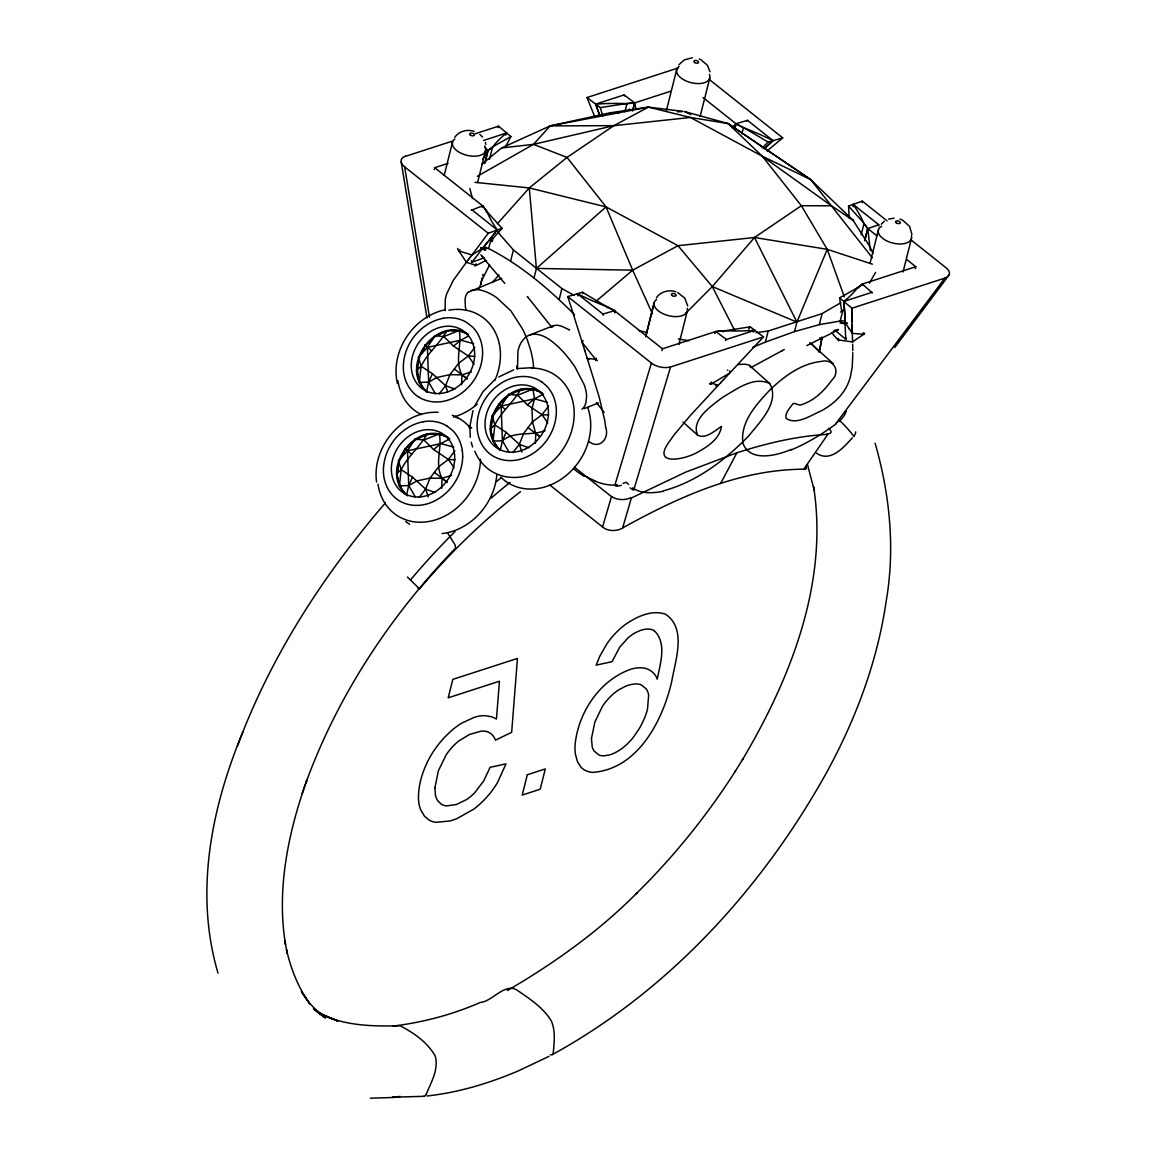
<?xml version="1.0" encoding="UTF-8"?>
<svg xmlns="http://www.w3.org/2000/svg" width="1156" height="1156" viewBox="0 0 1156 1156"><rect width="100%" height="100%" fill="white"/><g stroke="black" fill="none" stroke-linecap="round" stroke-linejoin="round"><path stroke-width="1.5" d="M852.781 354.704L852.232 366.886L850.339 377.029A80.544 32.137 -39.5 0 1 848.374 382.795C843.432 395.077 833.158 404.282 821.786 410.582C811.368 414.946 796.527 425.755 785.95 418.226C784.996 413.169 789.245 408.906 791.918 405.091C793.97 400.482 798.608 407.143 802.654 404.282C814.879 400.092 824.503 390.352 831.93 380.064C841.308 371.119 832.912 358.1 821.035 361.481C801.065 363.62 784.144 376.35 770.055 389.803C756.573 404.109 739.956 421.998 742.932 443.239C750.128 462.675 777.005 455.464 791.195 449.438M853.186 220.724L853.186 219.553M469.9 426.954L470.261 437.271M834.892 330.125L845.73 339.257L844.444 309.028M445.537 436.245L439.28 433.89L423.92 440.002L415.033 439.121L407.49 450.782L408.704 485.52L406.623 495.115C378.113 470.608 415.987 417.894 448.167 437.676L445.118 435.942M468.093 334.243L459.192 330.457L443.846 336.569L434.945 335.688L427.417 347.349L428.63 382.087L426.55 391.682L427.518 392.361C397.592 368.865 434.786 314.793 467.544 333.853M539.231 391.465L532.959 389.124L517.613 395.222L508.712 394.355L501.169 406.016L502.398 440.739L500.317 450.349C471.807 425.841 509.68 373.128 541.861 392.91L538.797 391.176M441.664 488.222L442.069 478.324L434.41 472.37M461.576 384.775L461.981 374.891L449.944 374.66L437.098 377.42L428.63 382.087L419.325 382.491L421.102 366.235L418.414 357.262L427.402 347.378L460.767 340.153L468.223 336.179M535.344 443.442L535.748 433.543L532.468 421.882L531.991 408.516L534.534 398.82L532.959 389.124M862.174 202.647L862.26 201.13L848.562 206.057L849.255 218.383M492.456 240.983L492.601 238.916L502.051 228.31L488.583 213.412A187.763 100.052 14.1 0 1 482.702 205.768L471.243 210.32M407.591 495.794C381.899 474.105 408.776 427.431 440.234 434.569M425.148 390.28C403.487 367.044 429.902 324.504 460.16 331.136M498.352 448.542L498.915 448.933C477.255 425.697 503.669 383.156 533.913 389.803M822.032 337.046L819.893 349.647A90.934 36.284 -39.5 0 1 819.329 351.569A76.917 30.692 -39.5 0 1 819.214 351.915A76.917 58.19 87.8 0 0 819.46 350.152A90.934 68.796 87.8 0 0 820.153 347.06L821.67 338.274M469.928 426.073L472.992 410.626M400.352 486.604L399.398 485.925L401.175 469.668L398.488 460.695L407.476 450.811L440.841 443.601L449.785 438.818M494.046 441.823L493.077 441.144L494.869 424.902L492.181 415.929L501.155 406.045L534.534 398.82L543.465 394.051M645.669 336.829L654.238 302.496L645.843 335.905M434.223 169.571L434.699 167.678L448.051 163.357M444.15 175.495L452.531 142.087M477.573 182.561L485.549 150.815M484.754 163.617L488.078 150.381L492.543 147.144A198.904 105.991 14.1 0 1 506.66 132.969L483.584 140.454M485.217 161.782L488.063 150.396A187.229 99.763 14.1 0 1 495.158 145.425L510.909 136.538L498.568 126.177L475.318 133.706M489.479 159.355L492.543 147.144M482.63 207.025L482.89 205.999L434.699 167.678M486.156 211.721L486.401 210.695L482.89 205.999M574.59 314.764C549.042 289.072 521.096 265.143 488.641 248.583L491.286 238.093M482.644 275.547L482.962 274.319M510.634 261.01L513.409 249.956L497.355 231.547M534.029 277.917L536.413 268.423L529.275 187.937L567.032 157.433L613.879 125.657L648.415 107.118L682.676 111.308M559.143 299.592L561.917 288.538L513.409 249.956M624.934 111.727L626.971 103.592L634.658 102.898L671.347 91.006M632.867 110.022L634.658 102.898L624.124 94.922L595.716 104.127L597.117 108.216M607.102 307.901L607.348 306.889L614.27 310.487L662.46 348.809L715.839 331.512A187.489 99.907 14.1 0 0 727.688 330.341L750.186 326.83L763.495 336.873L723.194 380.049M614.009 311.499L614.27 310.487M666.246 111.207L676.737 69.461M700.088 116.597L709.741 78.189M661.983 350.702L662.46 348.809M678.861 344.632L687.242 311.224M734.58 128.677L735.794 123.822L732.21 127.579M734.869 128.966L736.141 123.865L703.065 97.566M741.892 133.749L743.424 127.637L736.141 123.865M715.578 332.538C716.402 330.905 723.266 330.269 723.251 331.844M752.599 347.45L765.402 342.104L768.176 331.035L822.104 313.579L840.788 302.756M765.402 342.104L794.519 331.599L796.903 322.105L827.234 249.335L801.354 205.725L762.353 156.262L728.034 123.533L684.395 111.511L690.898 114.545M794.519 331.599L819.329 324.634L822.104 313.579M861.191 234.74L864.009 223.541L867.665 228.469L876.682 235.636M819.329 324.634L840.195 321.036L842.84 310.545M864.601 240.679L867.665 228.469M864.948 240.116L867.78 228.801L870.295 250.404M857.68 288.292L862.405 284.029L915.783 266.733L915.306 268.626M862.145 285.041L862.405 284.029L872.274 292.974M870.035 263.265L878.43 229.871M903.053 271.992L911.448 238.584M632.621 111.034L634.673 102.884A183.399 97.725 14.1 0 0 624.11 103.91L600.296 107.58L586.988 97.538L678.485 67.886M622.752 528.003A14.84 10.866 -6.3 0 1 602.551 527.02L611.466 496.632L574.474 467.197M614.862 312.871L614.616 310.661A187.908 100.124 14.1 0 1 603.432 304.736L582.465 292.266L567.784 296.543L651.406 363.056L614.963 484.942L617.333 484.711M302.164 793.58L307.019 779.664C288.364 832.045 276.414 888.762 285.474 944.336L284.752 940.623L287.266 953.469L286.529 949.697C290.864 969.003 298.335 987.759 309.837 1003.943L301.34 991.675M307.019 779.664L306.412 781.398C338.535 694.034 391.176 614.891 455.609 548.016L455.002 544.765L447.329 532.598M498.019 127.608L498.568 126.177M237.486 745.909C270.649 656.377 323.275 575.11 385.338 502.961M242.818 732.109C211.36 807.712 194.222 892.837 218.022 973.164M439.193 393.864L445.551 385.671L449.944 374.66L458.715 363.215L468.296 356.005L474.784 347.436M419.267 497.311L425.625 489.104L430.018 478.093L438.789 466.663L448.369 459.438L454.857 450.869M512.946 452.531L519.319 444.338L523.711 433.312L532.468 421.882L542.048 414.672L548.551 406.103M596.857 360.253L595.759 359.516L596.294 358.23M478.786 288.494L479.133 287.685M417.417 371.076L416.449 370.397L421.102 366.235L432.402 373.677L428.63 382.087L435.379 393.705M397.491 474.509L396.537 473.83L401.175 469.668L412.475 477.11L408.704 485.52L415.452 497.138M491.17 429.729L490.216 429.064L494.869 424.902L506.155 432.344L502.398 440.739L509.146 452.357M506.66 132.983L505.692 135.108M417.75 587.768L419.498 588.895L407.476 577.075M426.217 1094.241C431.202 1082.175 438.832 1069.416 435.277 1056.15C427.662 1042.466 413.66 1032.727 399.976 1025.719C373.764 1026.485 346.309 1025.964 321.888 1014.636L337.754 1021.008L323.275 1014.665L314.432 1009.289M583.115 340.731L582.234 342.624L595.759 359.516M474.899 405.597L483.092 391.566L494.479 380.078M846.539 410.972L844.516 414.57M476.156 263.828L475.535 265.129L466.301 262.325A102.624 50.488 60.3 0 0 463.108 257.282L458.86 250.939L472.009 254.97L481.763 248.786L485.795 250.057M720.636 483.526L736.878 452.791C766.37 443.34 796.816 436 827.841 434.353L803.781 469.206C739.074 469.379 678.225 497.152 622.636 527.902L631.378 498.005L685.653 472.125L736.878 452.791M479.494 286.876L480.752 284.521A76.917 37.845 60.2 0 1 481.373 281.92A90.934 44.737 60.2 0 1 481.951 279.998L489.667 264.71M421.102 366.235C427.662 352.826 439.945 343.433 446.982 330.573L447.95 331.237M401.175 469.668C407.736 456.259 420.018 446.866 427.07 434.006L428.023 434.67M494.869 424.902C501.415 411.478 513.697 402.086 520.749 389.225L521.703 389.904M510.909 136.538L505.114 147.535M869.37 283.177L875.554 272.469M485 147.823L488.063 150.396L483.786 157.404M714.654 333.434L715.81 331.526L726.373 339.488L754.767 330.284L753.351 332.061M482.63 159.326L483.396 158.054M838.201 338.303L838.924 340.009L852.579 341.945A102.826 41.024 -39.5 0 1 857.405 338.549L863.677 334.344L863.2 332.726M498.959 274.911L492.369 282.483M507.368 990.548C553.854 963.468 598.62 931.563 636.84 893.082L636.234 893.704L646.291 883.603C679.786 849.212 709.726 811.382 735.519 770.908L735.014 771.702L743.033 758.813L742.441 759.752C790.646 678.471 828.563 582.797 813.636 486.777L814.33 490.65L807.495 464.611M846.423 338.26L845.73 339.257M842.666 323.449L846.033 323.882L846.784 322.799M750.186 326.83L748.626 329.084M502.051 228.31L488.222 233.281L470.362 257.094M471.402 260.692L471.995 262.224L483.078 247.76M656.391 297.815C660.481 291.63 668.905 289.405 675.783 291.745M454.684 137.405C458.788 131.22 467.212 128.995 474.09 131.336M678.875 64.765L684.323 59.837L692.357 57.8M894.773 347.479L948.96 275.157M467.371 260.938L453.253 280.388L446.707 293.841A80.544 39.622 60.3 0 0 445.248 299.722L445.118 310.646M468.498 259.493L467.111 261.285M469.437 258.294L470.579 256.805M468.44 259.565L469.509 258.193M725.549 340.514L726.373 339.488M483.165 247.644L485.838 244.292M482.384 248.627L483.988 246.604M483.959 246.647L495.259 232.558M551.239 327.264C556.397 322.524 563.94 327.293 569.171 329.807M486.373 243.627L487.673 242.009M493.005 235.376L497.297 230.015L471.749 209.698M489.523 239.711L492.34 236.2M685.58 313.435L712.298 286.572L754.507 237.5L801.354 205.725L831.439 205.768L853.157 220.377L869.933 246.777L872.982 253.309M419.498 588.895C449.684 553.132 483.367 520.229 520.503 491.69M881.291 224.221L884.297 221.345M497.456 223.643L529.275 187.937L606.033 206.91L678.008 245.693L712.298 286.572L734.667 330.471M477.341 176.304L533.48 144.356L550.184 125.888L610.007 112.797L648.415 107.118L690.378 117.464L728.034 123.533L810.659 179.57L853.157 220.377M853.72 436.376L853.822 436.274A6.647 5.505 -37.2 0 0 855.686 431.853M852.391 437.835C843.779 447.213 830.499 462.862 816.512 453.195M843.042 310.126L840.557 312.091M720.665 382.752L723.526 379.688M720.983 382.405L690.652 415.149L674.931 433.847A80.544 32.137 -39.5 0 0 670.104 440.552C649.166 468.007 687.69 459.134 699.452 451.115C709.076 445.783 719.639 438.167 721.503 426.506C715.492 429.873 706.114 439.656 697.574 435.133L683.023 422.041M481.633 206.91L482.717 205.768M484.118 249.552L486.459 248.193M709.538 79.677L782.713 137.867L768.162 142.101L762.194 147.852M839.112 420.885L835.961 423.486L944.871 278.119L851.914 308.233L839.574 297.872L855.339 288.986A188.067 100.211 14.1 0 0 862.434 284.029L862.737 285.46M746.733 121.062L747.513 120.354L773.075 140.671L765.099 147.823M467.978 292.324L501.718 278.307M482.124 163.993L501.603 147.925L533.48 144.356L567.032 157.433L606.033 206.91L536.413 268.423L632.679 270.172L678.008 245.693L754.507 237.5L827.234 249.335L872.39 264.16M764.102 148.705L773.075 140.671A198.904 105.991 14.1 0 0 743.424 127.637M782.713 137.867L767.078 150.988M595.571 301.673L632.679 270.172L606.033 206.91M443.846 336.569L453.528 346.121L460.767 340.153L473.714 343.693M423.92 440.002L433.601 449.554L440.841 443.601L453.788 447.126M517.613 395.222L527.28 404.773L534.534 398.82L547.467 402.36M459.9 249.754L458.715 250.534L459.626 251.127M709.77 383.561L712.24 383.402L729.812 373.012L729.682 370.903M498.8 376.957L513.697 369.833M750.952 367.579L784.303 349.502M552.77 1054.373C669.093 990.403 761.992 888.516 826.222 773.22C855.628 719.624 877.52 661.42 886.247 600.744C895.279 548.074 889.773 494.277 875.092 443.167M549.042 1056.338L518.582 1070.774C489.378 1083.215 458.629 1092.565 426.983 1095.989M806.787 345.615L838.519 329.763M501.603 147.925L550.184 125.888L648.415 107.118M553.435 325.674L530.055 334.879A57.251 28.163 60.3 0 0 527.266 336.136A61.441 30.229 60.3 0 0 524.492 338.246L521.327 342.263A68.97 33.929 60.3 0 0 517.931 351.352L517.483 369.067M393.228 1026.095C423.053 1022.338 452.56 1014.636 480.188 1002.483C492.239 1001.558 504.132 983.25 516.255 989.623C529.072 998.336 543.002 1007.338 551.253 1020.82C555.733 1030.95 554.172 1042.322 553.247 1053.073A4.552 2.37 62 0 1 551.802 1054.85L550.256 1054.72M584.141 408.574L598.389 403.01M470.68 290.503L477.529 289.607A60.271 29.651 60.3 0 1 481.416 290.286L485.231 291.485A67.713 33.307 60.2 0 1 496.56 297.54L510.894 310.863L522.469 328.853A57.251 28.163 60.2 0 1 525.07 334.402A61.441 30.229 60.2 0 1 527.627 340.731L530.46 349.517A68.97 33.929 60.3 0 1 533.263 363.533L533.639 368.041M471.995 262.224L484.133 257.846M878.748 226.056L878.733 224.712L867.766 228.642A190.393 101.439 14.1 0 0 861.942 220.984L848.562 206.057M628.589 484.537L626.35 482.298L623.055 483.396M833.245 331.208L838.317 329.402M405.611 156.291L452.083 141.234M484.74 151.465L488.078 150.381M843.952 302.959L843.822 301.441L872.216 292.237M763.495 336.873L670.538 367.001L634.095 488.887L632.534 487.875M843.114 322.683L839.964 323.059M845.195 323.767L847.203 323.232M471.518 371.827L462.01 374.862L454.337 368.937M493.077 441.144L502.398 440.739C514.854 430.437 531.5 436.347 545.271 430.494M439.28 433.89C442.343 448.586 434.295 463.831 442.083 478.295L451.591 475.26M530.055 334.879C540.054 332.047 549.403 338.954 556.513 345.225A67.713 33.307 60.3 0 1 567.683 357.074L571.411 361.857A60.271 29.651 60.3 0 1 575.168 367.276L584.199 384.746A27.614 13.583 60.3 0 1 586.641 395.916L585.947 402.678A35.663 17.542 60.3 0 1 582.017 409.137M747.513 120.354L735.866 123.75A189.136 100.774 14.1 0 1 747.094 129.66L768.162 142.101M577.913 295.907L577.422 293.74L602.97 314.056L614.616 310.661M888.689 219.076L894.05 218.209M444.887 309.822C412.923 316.701 390.005 351.54 397.433 383.561M663.862 490.693C697.025 481.676 725.462 459.9 749.03 435.552C759.839 421.853 780.228 402.042 769.694 383.546L749.175 365.166L745.071 364.154L737.904 364.545M533.48 144.356L613.879 125.657L690.378 117.464L762.353 156.262L810.659 179.57L872.433 257.904M518.639 368.489L533.407 367.622M756.082 332.653L768.176 331.035M863.951 333.896L862.622 334.041M715.824 385.772L718.035 385.54A102.826 41.024 -39.5 0 0 715.622 384.486L712.24 383.402M399.398 485.925L408.704 485.52L417.171 480.867L430.018 478.093L442.069 478.324L447.415 482.384L442.083 478.295M677.373 111.756L682.647 111.583M840.195 321.036L843.605 320.906M423.66 1096.307L392.332 1097.246A446.216 244.725 -51.5 0 0 400.149 1096.423M370.31 1098.2L394.861 1097.449M550.184 125.888L613.879 125.657M610.007 112.797L618.966 112.84M438.11 412.316C402.1 410.481 371.654 446.996 376.581 482.038M453.528 346.121L468.296 356.005L474.87 356.38M527.28 404.773L542.048 414.672L548.638 415.047M433.601 449.554L448.369 459.438L454.944 459.813M474.986 182.345L529.275 187.937M863.677 334.344L852.304 333.333L849.154 328.593M841.756 323.319L840.817 321.224M595.065 359.256L590.644 358.707A102.624 50.488 60.3 0 0 587.32 358.577L584.531 349.834M678.399 338.997L688.889 340.688M638.777 330.486L647.317 332.625M482.298 248.988L480.549 247.659M899.975 219.105L901.868 219.813M432.402 373.677L445.551 385.671L455.002 389.095M506.155 432.344L519.319 444.338L528.769 447.762M412.475 477.11L425.625 489.104L435.09 492.528M330.732 1018.176L337.754 1021.008M483.902 246.647L488.641 248.583M699.236 59.028L700.16 59.418M595.123 481.012L584.127 475.578M712.298 286.572L796.903 322.105L754.507 237.5M589.098 441.635C599.328 449.843 609.862 438.355 605.614 427.258M677.676 292.454L684.872 298.262L687.719 306.008M701.056 59.837L707.371 65.213L710.044 71.773M902.749 220.247L909.57 226.403L911.94 234.538M561.917 288.538L574.344 295.531M588.924 359.53L587.335 358.577M447.04 426.044L452.733 430.567A44.593 37.267 -54.9 0 1 462.299 450.782M810.659 179.57L728.034 123.533M313.854 1009.246L325.414 1018.003L313.449 1008.292L320.255 1014.549L309.62 1003.206L302.439 993.177M434.945 335.688L435.913 336.367M508.712 394.355L509.68 395.02M431.593 350.86L424.917 345.066L425.87 345.745M505.345 409.513L498.67 403.733L499.638 404.398M418.414 357.262L419.382 357.941M492.181 415.929L493.135 416.594M419.325 382.491L420.278 383.156M455.32 416.492L457.386 417.937M468.729 425.914L470.781 427.359M415.033 439.121L415.987 439.8M411.666 454.294L404.99 448.499L405.944 449.178M398.488 460.695L399.456 461.374M405.727 521.587L409.6 524.333M762.353 156.262L831.439 205.768M654.137 630.598C667.344 643.025 660.076 663.862 657.273 679.15C654.845 672.2 647.88 667.59 640.569 667.792A53.711 29.464 -51.5 0 0 631.841 668.905C599.877 679.555 578.014 712.501 575.023 745.345A69.75 38.249 -51.5 0 0 575.413 754.145L577.451 761.674L581.063 767.252A51.991 28.51 -51.5 0 0 586.236 770.835A53.581 29.391 -51.5 0 0 592.782 772.396C638.054 768.986 662.836 720.506 671.809 681.101C675.234 660.379 687.054 628.734 665.524 614.197C651.565 609.458 636.696 616.683 625.309 624.543A46.688 25.605 -51.5 0 0 615.339 633.401A46.529 25.519 -51.5 0 0 606.683 644.123L599.791 656.261L596.164 665.134L612.059 661.68L619.732 647.143L627.954 637.967A29.261 16.054 -51.5 0 1 634.947 632.939L639.788 630.685A37.946 20.808 -51.5 0 1 642.967 629.702A34.218 18.771 -51.5 0 1 654.152 630.569M461.981 374.891L467.342 378.951L462.01 374.862C454.207 360.397 462.27 345.153 459.192 330.457M535.748 433.543L539.765 436.592L528.09 427.604M862.26 201.13L887.086 220.883M910.61 239.581L945.883 267.643A13.872 7.283 13.3 0 1 944.77 278.032M878.733 224.712L853.186 204.395L853.2 206.722M906.766 259.565L915.783 266.733M405.424 156.147A13.872 7.514 14.9 0 0 404.542 166.782L488.222 233.281M483.251 248.526L484.841 249.797M549.62 484.841L602.608 526.977M769.694 383.546C753.466 375.787 736.17 389.586 722.341 397.476C711.793 405.843 690.782 419.252 697.574 435.133M479.87 134.385L482.5 137.015M809.85 342.624L833.346 363.75M498.67 403.733L501.169 406.016M424.917 345.066L427.417 347.349M424.584 389.89L426.55 391.682M404.99 448.499L407.49 450.782M749.608 365.484L750.403 366.914M480.853 254.826L484.639 258.626M604.097 412.417L596.438 402.577M492.601 238.916L491.459 237.674M481.879 256.271L504.796 283.379M542.048 414.672L547.785 422.952M468.296 356.005L474.032 364.284M448.369 459.438L454.106 467.718M551.932 327.451L527.324 296.514A50.445 6.618 51.1 0 1 527.512 296.904M846.033 323.882L849.414 328.983M632.679 270.172L652.432 313.825M594.618 116.38L586.988 97.538M481.257 247.471L481.763 248.786M629.139 108.996L629.5 109.936M600.08 116.424L599.473 114.776M599.718 115.456L595.716 104.127M599.169 113.953L597.406 109.04M827.234 249.335L844.256 296.673M519.319 444.338L521.977 452.068M445.551 385.671L447.675 391.855M425.625 489.104L428.284 496.834M624.124 94.922L624.442 95.861M584.777 350.6L567.784 296.543M587.031 357.637L599.097 396.84L604.516 419.339A80.544 39.622 60.3 0 1 605.628 427.272M602.724 115.903L600.296 107.58M471.186 442.213L472.587 446.967M485.375 142.376L485.852 144.413M469.798 188.428L472.515 198.601M636.075 109.098L634.673 102.884M602.97 314.056L603.259 315.299M582.465 292.266L582.696 293.595M841.698 310.863L839.574 297.872M404.6 166.767L429.497 317.25M401.233 162.274L426.983 317.943M843.923 302.713L844.068 304.447M844.039 303.999L844.429 308.768M844.14 305.256L844.313 307.351M844.299 307.149L844.545 310.169M844.545 310.256L844.631 311.484M844.675 312.106L844.776 313.334M844.819 313.941L844.993 316.354M845.022 316.961L845.108 318.146M845.209 319.692L845.426 323.796M852.275 332.668L852.463 338.173M852.247 331.96L852.29 333.029M852.261 332.119L852.145 328.738M852.449 337.928L852.579 342.133M852.189 330.183L852.073 325.891M852.102 327.307L852.03 324.504M852.637 344.242L852.709 347.06M852.044 325.197L851.929 318.969M852.723 347.768L852.767 350.6M851.972 321.729L851.914 308.233L851.914 318.276M711.258 381.957L711.272 383.359M852.781 352.638L852.781 353.606M839.083 419.975A413.111 226.446 -51.5 0 1 853.822 436.289M410.51 579.922A413.111 226.446 -51.5 0 1 455.045 531.543M491.083 498.164A413.111 226.446 -51.5 0 1 510.013 482.442M496.459 481.59A419.715 230.087 -51.5 0 1 500.591 478.208M452.343 415.307A57.656 48.191 -54.9 0 1 470.434 428.11M480.52 459.192A57.656 48.191 -54.9 0 1 432.228 520.792A57.656 48.191 -54.9 0 1 378.012 484.133M448.831 310.184A57.656 48.191 -54.9 0 1 494.869 380.367M477.168 404.195A57.656 48.191 -54.9 0 1 453.484 417.013M421.333 414.542A57.656 48.191 -54.9 0 1 397.939 380.7M499.479 449.395A35.475 29.651 -54.9 0 1 491.676 433.225M491.43 426.42A35.475 29.651 -54.9 0 1 492.528 419.541M494.797 413.01A35.475 29.651 -54.9 0 1 497.99 407.158M501.877 402.1A35.475 29.651 -54.9 0 1 506.675 397.52M512.339 393.69A35.475 29.651 -54.9 0 1 542.467 393.329M587.682 407.504A57.656 48.191 -54.9 0 1 565.616 475.969A57.656 48.191 -54.9 0 1 500.88 477.211M531.399 368.056A57.656 48.191 -54.9 0 1 562.712 449.612A57.656 48.191 -54.9 0 1 474.827 451.187M405.799 494.161A35.475 29.651 -54.9 0 1 397.996 478.006M397.751 471.2A35.475 29.651 -54.9 0 1 398.834 464.307M401.118 457.776A35.475 29.651 -54.9 0 1 404.311 451.924M408.184 446.866A35.475 29.651 -54.9 0 1 412.995 442.286M418.66 438.456A35.475 29.651 -54.9 0 1 424.946 435.711M431.491 434.295A35.475 29.651 -54.9 0 1 448.774 438.095M496.805 475A57.656 48.191 -54.9 0 1 442.069 533.552M468.845 426.896A57.656 48.191 -54.9 0 1 471.72 428.038M423.399 421.665A44.593 37.267 -54.9 0 1 446.91 425.972M423.53 421.738A42.729 35.706 -54.9 0 0 417.721 423.154A45.07 37.671 -54.9 0 0 396.783 436.91A42.526 35.547 -54.9 0 0 391.508 443.788M391.508 443.803A45.055 37.657 -54.9 0 0 383.489 467.819A42.541 35.547 -54.9 0 0 383.749 475.882A45.041 37.642 -54.9 0 0 393.358 496.083A42.599 35.605 -54.9 0 0 399.022 500.62A45.041 37.642 -54.9 0 0 420.611 505.172A42.541 35.547 -54.9 0 0 428.356 503.525A45.055 37.657 -54.9 0 0 449.294 489.739A42.526 35.547 -54.9 0 0 454.568 482.876A44.94 37.57 -54.9 0 0 462.66 456.808M462.313 450.782A42.729 35.706 -54.9 0 1 462.675 456.808M425.726 390.728A35.475 29.651 -54.9 0 1 418.761 360.874M421.044 354.343A35.475 29.651 -54.9 0 1 424.238 348.491M428.11 343.433A35.475 29.651 -54.9 0 1 432.908 338.853M438.586 335.023A35.475 29.651 -54.9 0 1 444.872 332.278M451.418 330.862A35.475 29.651 -54.9 0 1 466.287 333.318M516.949 365.961A57.656 48.191 -54.9 0 1 516.905 368.75M443.326 318.232A44.593 37.267 -54.9 0 1 466.836 322.538L472.645 327.134A44.593 37.267 -54.9 0 1 482.225 347.349A42.729 35.706 -54.9 0 1 482.601 353.36A44.94 37.57 -54.9 0 1 474.48 379.428A42.526 35.547 -54.9 0 1 469.22 386.321A45.055 37.657 -54.9 0 1 448.282 400.063A42.541 35.547 -54.9 0 1 440.537 401.753A45.041 37.642 -54.9 0 1 418.963 397.173M443.456 318.305A42.729 35.706 -54.9 0 0 437.633 319.721A45.07 37.671 -54.9 0 0 416.709 333.477A42.526 35.547 -54.9 0 0 411.42 340.355A45.055 37.657 -54.9 0 0 403.415 364.386A42.541 35.547 -54.9 0 0 403.675 372.449A45.041 37.642 -54.9 0 0 413.284 392.65A42.599 35.605 -54.9 0 0 418.949 397.187M820.009 337.711A57.656 10.592 45.5 0 1 822.075 339.835M819.604 352.305A46.991 8.627 45.5 0 0 816.382 348.837A49.303 9.06 45.5 0 0 811.368 343.693M426.174 1094.197A4.552 3.381 84.9 0 1 423.66 1096.365M857.94 287.266A198.904 105.991 14.1 0 1 843.822 301.441M754.854 330.269A198.904 105.991 14.1 0 1 723.584 330.789M595.629 104.156A198.904 105.991 14.1 0 1 626.899 103.621M864.674 333.13A225.449 119.444 17.2 0 1 864.124 333.968M838.75 340.745A58.681 18.352 53.3 0 1 831.944 332.971M458.383 250.52A225.449 120.556 11 0 1 457.66 248.453M486.084 260.317A58.075 13.034 -31.6 0 1 474.943 266.024M853.114 204.337A198.904 105.991 14.1 0 1 863.922 223.484M711.489 384.009A225.449 128.807 14.4 0 1 709.697 383.922M597.175 360.629A225.449 128.807 14.4 0 1 595.456 359.993M607.348 306.889A198.904 105.991 14.1 0 1 577.408 293.74M497.369 230.087A198.904 105.991 14.1 0 1 486.488 210.768M670.451 366.914A13.872 7.283 13.3 0 1 651.348 363.071M663.53 491.199A109.098 43.567 -39.6 0 1 634.153 488.844M615.021 485.087A113.071 55.56 60.1 0 1 595.181 481.257M621.35 485.332A35.489 10.982 -33 0 1 615.671 486.214M633.748 490.173A35.489 7.673 57.8 0 1 630.078 487.818M584.214 476.33A91.237 45.315 60.5 0 1 574.099 469.192M569.041 329.59A50.445 12.889 40.6 0 1 569.446 329.821M727.471 370.122A52.945 6.011 -17 0 1 727.846 370.036M836.106 423.876A109.098 43.74 -39.5 0 1 790.95 450.031M844.747 414.729A35.489 34.391 -5.6 0 1 839.357 421.131M781.658 351.149A50.459 2.11 -28.2 0 1 782.048 350.962M491.878 241.676A193.572 124.747 72 0 1 490.997 240.506M480.752 284.521A76.917 51.037 -66.3 0 1 481.503 280.503A90.934 60.343 -66.3 0 1 482.052 278.032M467.992 292.338A27.614 13.583 60.3 0 0 465.059 299.216L465.391 306.817A35.663 17.542 60.2 0 0 466.07 310.285M631.032 497.672A14.71 9.71 -3.6 0 1 611.697 496.502M828.621 428.356A14.71 4.349 22.4 0 1 826.988 433.746M805.79 466.446A14.84 3.858 28.3 0 1 804.027 469.379M709.408 74.331A17.08 9.104 14.1 0 1 690.71 82.567A17.08 9.104 14.1 0 1 679.078 66.383M484.711 145.988A17.08 9.104 14.1 0 1 467.342 155.41A17.08 9.104 14.1 0 1 454.886 139.023M687.256 308.363A17.08 9.104 14.1 0 1 667.373 315.371A17.08 9.104 14.1 0 1 656.579 299.433M911.448 235.723A17.08 9.104 14.1 0 1 890.785 242.5A17.08 9.104 14.1 0 1 881.681 226.215M434.873 787.973L435.48 795.429A40.373 22.137 -51.5 0 0 438.008 801.079L441.245 804.143A35.258 19.334 -51.5 0 0 446.577 805.905L456.418 804.504L466.533 799.591A32.296 17.716 -51.5 0 0 474.654 792.799L483.743 780.849L490.101 767.324L505.996 763.87L497.542 782.496A52.165 28.611 -51.5 0 1 488.598 795.039A54.78 30.042 -51.5 0 1 485.115 798.941A52.511 28.799 -51.5 0 1 473.787 809.128L457.01 818.564A82.481 45.243 -51.5 0 1 449.814 820.991L435.812 822.321A54.202 29.724 -51.5 0 1 428.674 819.835L424.469 816.179L420.712 809.821A65.863 36.111 -51.5 0 1 418.472 798.883C418.183 784.216 423.009 769.809 429.989 757.05A55.676 30.533 -51.5 0 1 437.835 745.244L439.641 742.976A61.282 33.611 -51.5 0 1 445.378 736.488L451.274 730.838A51.153 28.062 -51.5 0 1 461.403 723.309L474.047 717.414A53.407 29.29 -51.5 0 1 484.725 715.651L491.517 716.72L496.444 718.989L499.45 681.216L448.196 697.819L452.834 679.367L517.455 658.429L511.66 732.355L495.418 740.158A41.009 22.499 -51.5 0 0 488.222 732.095A35.2 19.305 -51.5 0 0 481.315 731.098L469.524 734.45L458.845 740.938A33.625 18.438 -51.5 0 0 452.054 747.296A35.59 19.522 -51.5 0 0 446.129 754.911L438.399 770.734L434.873 787.973M591.439 738.641L592.233 747.007A36.573 20.057 -51.5 0 0 594.198 751.125L598.851 754.94A31.284 17.152 -51.5 0 0 604.024 755.836L608.995 755.041A36.385 19.955 -51.5 0 0 625.671 745.49A35.374 19.406 -51.5 0 0 633.661 736.878L639.152 728.771A52.28 28.669 -51.5 0 0 647.505 709.148L648.66 695.233A35.937 19.71 -51.5 0 0 646.161 688.832L641.378 684.944A34.882 19.132 -51.5 0 0 634.962 683.904L629.789 684.785A45.474 24.941 -51.5 0 0 625.439 686.303L618.402 690.045A32.397 17.759 -51.5 0 0 610.527 696.49L609.27 697.776A35.59 19.522 -51.5 0 0 605.643 701.967A34.622 18.987 -51.5 0 0 602.363 706.504L594.907 721.936L591.439 738.641M527.309 774.766L522.209 795.068L540.199 789.23L545.3 768.928L527.309 774.766M542.251 382.275L540.733 381.278A44.593 37.267 -54.9 0 0 517.209 376.986A42.729 35.706 -54.9 0 0 511.4 378.373A45.07 37.671 -54.9 0 0 490.476 392.144A42.526 35.547 -54.9 0 0 485.188 399.022A45.055 37.657 -54.9 0 0 477.168 423.053A42.541 35.547 -54.9 0 0 477.442 431.116A45.041 37.642 -54.9 0 0 487.037 451.317A42.599 35.605 -54.9 0 0 492.716 455.854A45.041 37.642 -54.9 0 0 514.29 460.406A42.541 35.547 -54.9 0 0 522.035 458.744A45.055 37.657 -54.9 0 0 542.973 444.973A42.526 35.547 -54.9 0 0 548.262 438.095A44.94 37.57 -54.9 0 0 556.354 412.027A42.729 35.706 -54.9 0 0 556.007 406.002A44.593 37.267 -54.9 0 0 546.398 385.815L542.251 382.275M526.038 448.629A35.475 29.651 -54.9 0 0 538.306 390.41A35.475 29.651 -54.9 0 0 485.823 416.637A35.475 29.651 -54.9 0 0 526.038 448.629M432.358 493.395A35.475 29.651 -54.9 0 0 444.612 435.191A35.475 29.651 -54.9 0 0 392.144 461.417A35.475 29.651 -54.9 0 0 432.358 493.395M452.285 389.962A35.475 29.651 -54.9 0 0 464.539 331.743A35.475 29.651 -54.9 0 0 412.056 357.984A35.475 29.651 -54.9 0 0 452.285 389.962M694.77 62.583A2.442 1.3 14.1 0 0 698.614 62.424A2.442 1.3 14.1 0 0 695.392 60.415A2.442 1.3 14.1 0 0 694.77 62.583M470.564 135.223A2.442 1.3 14.1 0 0 474.422 135.064A2.442 1.3 14.1 0 0 471.186 133.056A2.442 1.3 14.1 0 0 470.564 135.223M672.272 295.633A2.442 1.3 14.1 0 0 676.115 295.474A2.442 1.3 14.1 0 0 672.893 293.465A2.442 1.3 14.1 0 0 672.272 295.633M896.464 222.992A2.442 1.3 14.1 0 0 900.322 222.833A2.442 1.3 14.1 0 0 897.085 220.825A2.442 1.3 14.1 0 0 896.464 222.992"/></g></svg>
